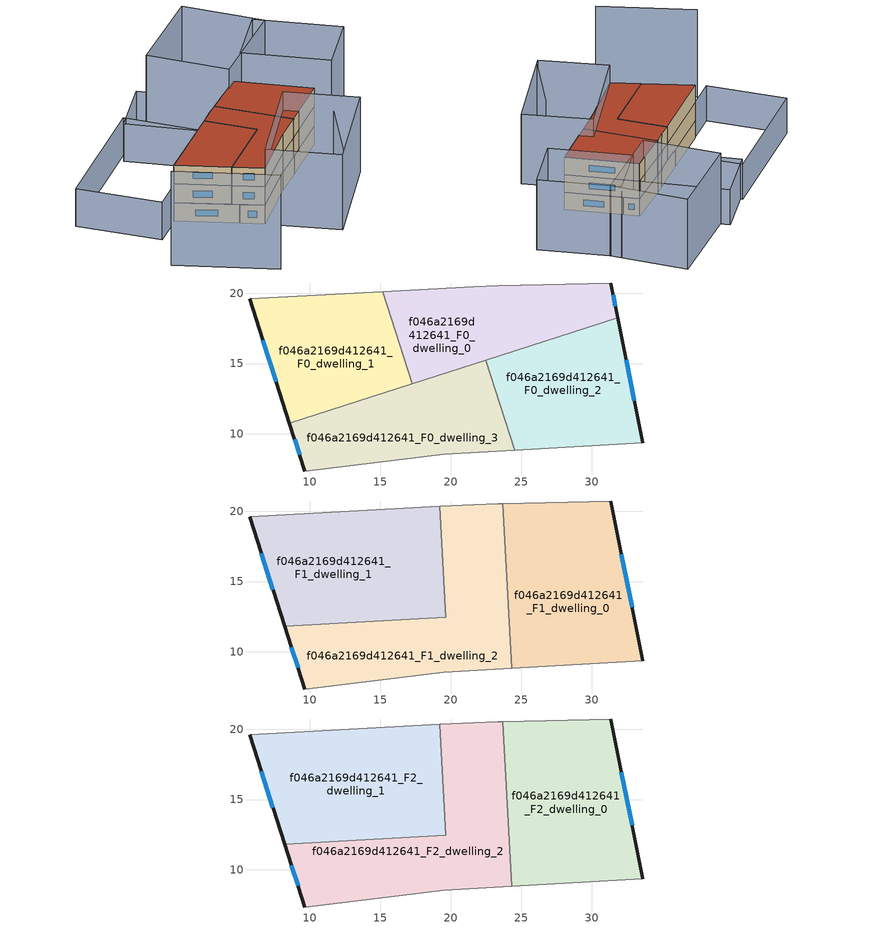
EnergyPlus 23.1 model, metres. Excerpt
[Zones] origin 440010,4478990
f046a2169d412641_F0_dwelling_0
 floor ground (EU_floor_Construction): 31.35,20.72 31.85,18.25 22.9,15.38 22.67,16.31 23.38,20.52 z0; 22.67,16.31 22.9,15.38 22.49,15.25 z0; 23.38,20.52 22.67,16.31 21.63,20.46 z0; 21.63,20.46 22.67,16.31 22.49,15.25 17.25,13.57 15.15,20.11 z0
 wall outside (EU_wall_Construction): 31.85,18.25 31.35,20.72 z0:3
 wall adiabatic (EU_wall_Construction): 31.35,20.72 23.38,20.52 21.63,20.46 15.15,20.11 z0:3
 wall to f046a2169d412641_F0_dwelling_1 (EU_wall_Construction): 15.15,20.11 17.25,13.57 z0:3
 wall to f046a2169d412641_F0_dwelling_2 (EU_wall_Construction): 22.49,15.25 31.85,18.25 z0:3
 wall to f046a2169d412641_F0_dwelling_3 (EU_wall_Construction): 17.25,13.57 22.49,15.25 z0:3
 window (EU_Window_Construction): 31.68,19.07 31.52,19.89 z1:2
f046a2169d412641_F0_dwelling_1
 floor ground (EU_floor_Construction): 15.15,20.11 17.25,13.57 8.54,10.78 5.72,19.59 z0
 wall outside (EU_wall_Construction): 5.72,19.59 8.54,10.78 z0:3
 wall adiabatic (EU_wall_Construction): 15.15,20.11 5.72,19.59 z0:3
 wall to f046a2169d412641_F0_dwelling_3 (EU_wall_Construction): 8.54,10.78 17.25,13.57 z0:3
 window (EU_Window_Construction): 6.66,16.65 7.6,13.72 z1:2
f046a2169d412641_F0_dwelling_2
 floor ground (EU_floor_Construction): 31.85,18.25 33.63,9.38 24.54,8.86 22.49,15.25 z0
 wall outside (EU_wall_Construction): 33.63,9.38 31.85,18.25 z0:3
 wall adiabatic (EU_wall_Construction): 24.54,8.86 33.63,9.38 z0:3
 wall to f046a2169d412641_F0_dwelling_3 (EU_wall_Construction): 22.49,15.25 24.54,8.86 z0:3
 window (EU_Window_Construction): 33.03,12.34 32.44,15.28 z1:2
f046a2169d412641_F0_dwelling_3
 floor ground (EU_floor_Construction): 22.49,15.25 24.54,8.86 19.48,8.57 9.63,7.37 8.54,10.78 z0
 wall outside (EU_wall_Construction): 8.54,10.78 9.63,7.37 z0:3
 wall adiabatic (EU_wall_Construction): 9.63,7.37 19.48,8.57 24.54,8.86 z0:3
 window (EU_Window_Construction): 8.9,9.64 9.26,8.51 z1:2
f046a2169d412641_F1_dwelling_0
 floor to f046a2169d412641_F0_dwelling_0 (EU_floor_Construction): 31.35,20.72 31.85,18.25 23.94,15.71 23.67,20.52 z3
 floor to f046a2169d412641_F0_dwelling_2 (EU_floor_Construction): 31.85,18.25 33.63,9.38 24.54,8.86 24.27,9.7 23.94,15.71 z3
 floor to f046a2169d412641_F0_dwelling_3 (EU_floor_Construction): 24.27,9.7 24.54,8.86 24.32,8.85 z3
 wall outside (EU_wall_Construction): 33.63,9.38 31.35,20.72 z3:6
 wall adiabatic (EU_wall_Construction): 24.32,8.85 33.63,9.38 / 31.35,20.72 23.67,20.52 z3:6
 wall to f046a2169d412641_F1_dwelling_2 (EU_wall_Construction): 23.67,20.52 24.32,8.85 z3:6
 window (EU_Window_Construction): 32.87,13.17 32.11,16.93 z4:5
f046a2169d412641_F1_dwelling_1
 floor to f046a2169d412641_F0_dwelling_0 (EU_floor_Construction): 19.21,20.33 19.54,14.3 17.25,13.57 15.15,20.11 z3
 floor to f046a2169d412641_F0_dwelling_1 (EU_floor_Construction): 15.15,20.11 17.25,13.57 12.62,12.09 8.2,11.84 5.72,19.59 z3
 floor to f046a2169d412641_F0_dwelling_3 (EU_floor_Construction): 19.65,12.47 12.62,12.09 17.25,13.57 z3; 19.54,14.3 19.65,12.47 17.25,13.57 z3
 wall outside (EU_wall_Construction): 5.72,19.59 8.2,11.84 z3:6
 wall adiabatic (EU_wall_Construction): 19.21,20.33 5.72,19.59 z3:6
 wall to f046a2169d412641_F1_dwelling_2 (EU_wall_Construction): 8.2,11.84 19.65,12.47 19.21,20.33 z3:6
 window (EU_Window_Construction): 6.55,17 7.37,14.43 z4:5
f046a2169d412641_F1_dwelling_2
 floor to f046a2169d412641_F0_dwelling_1 (EU_floor_Construction): 12.62,12.09 8.54,10.78 8.2,11.84 z3
 floor to f046a2169d412641_F0_dwelling_0 (EU_floor_Construction): 23.67,20.52 23.94,15.71 22.49,15.25 23.38,20.52 z3; 23.38,20.52 22.49,15.25 21.63,20.46 z3; 21.63,20.46 22.49,15.25 19.54,14.3 19.21,20.33 z3
 floor to f046a2169d412641_F0_dwelling_2 (EU_floor_Construction): 23.94,15.71 24.27,9.7 22.49,15.25 z3
 floor to f046a2169d412641_F0_dwelling_3 (EU_floor_Construction): 22.49,15.25 19.65,12.47 19.54,14.3 z3; 22.49,15.25 24.27,9.7 24.32,8.85 19.48,8.57 9.63,7.37 8.54,10.78 12.62,12.09 19.65,12.47 z3
 wall outside (EU_wall_Construction): 8.2,11.84 9.63,7.37 z3:6
 wall adiabatic (EU_wall_Construction): 23.67,20.52 23.38,20.52 21.63,20.46 19.21,20.33 / 9.63,7.37 19.48,8.57 24.32,8.85 z3:6
 window (EU_Window_Construction): 8.68,10.35 9.15,8.87 z4:5
f046a2169d412641_F2_dwelling_0
 floor to f046a2169d412641_F1_dwelling_0 (EU_floor_Construction): 31.35,20.72 33.63,9.38 24.32,8.85 23.67,20.52 z6
 wall outside (EU_wall_Construction): 33.63,9.38 31.35,20.72 z6:9
 wall adiabatic (EU_wall_Construction): 24.32,8.85 33.63,9.38 / 31.35,20.72 23.67,20.52 z6:9
 wall to f046a2169d412641_F2_dwelling_2 (EU_wall_Construction): 23.67,20.52 24.32,8.85 z6:9
 window (EU_Window_Construction): 32.87,13.17 32.11,16.93 z7:8
 roof outside (EU_roof_Construction): 33.63,9.38 31.35,20.72 23.67,20.52 24.32,8.85 z9
f046a2169d412641_F2_dwelling_1
 floor to f046a2169d412641_F1_dwelling_1 (EU_floor_Construction): 19.21,20.33 19.65,12.47 8.2,11.84 5.72,19.59 z6
 wall outside (EU_wall_Construction): 5.72,19.59 8.2,11.84 z6:9
 wall adiabatic (EU_wall_Construction): 19.21,20.33 5.72,19.59 z6:9
 wall to f046a2169d412641_F2_dwelling_2 (EU_wall_Construction): 8.2,11.84 19.65,12.47 19.21,20.33 z6:9
 window (EU_Window_Construction): 6.55,17 7.37,14.43 z7:8
 roof outside (EU_roof_Construction): 19.65,12.47 19.21,20.33 5.72,19.59 8.2,11.84 z9
f046a2169d412641_F2_dwelling_2
 floor to f046a2169d412641_F1_dwelling_2 (EU_floor_Construction): 23.67,20.52 24.32,8.85 19.48,8.57 9.63,7.37 8.2,11.84 19.65,12.47 19.21,20.33 21.63,20.46 23.38,20.52 z6
 wall outside (EU_wall_Construction): 8.2,11.84 9.63,7.37 z6:9
 wall adiabatic (EU_wall_Construction): 23.67,20.52 23.38,20.52 21.63,20.46 19.21,20.33 / 9.63,7.37 19.48,8.57 24.32,8.85 z6:9
 window (EU_Window_Construction): 8.68,10.35 9.15,8.87 z7:8
 roof outside (EU_roof_Construction): 24.32,8.85 23.67,20.52 23.38,20.52 21.63,20.46 19.21,20.33 19.65,12.47 8.2,11.84 9.63,7.37 19.48,8.57 z9
shading: 13.01,-3.11 23.38,2.41 / 28.54,0.48 12.1,-3.32 / 12.1,-3.32 9.63,7.37 / 9.63,7.37 26.06,11.18 / 26.06,11.18 28.54,0.48 / 36.95,8.04 34.33,20.78 / 34.33,20.78 44.02,22.77 / 44.02,22.77 46.64,10.03 / 46.64,10.03 36.95,8.04 / 28.9,32.82 43.92,33.36 / 43.92,33.36 44.37,21.04 / 44.37,21.04 29.35,20.49 / 29.35,20.49 28.9,32.82 z0:12; -6.14,15.32 -1.63,0.66 z0:15; 21.63,20.46 0.2,19.19 / 0.2,19.19 -0.56,31.9 / -0.56,31.9 20.87,33.18 / 20.87,33.18 21.63,20.46 / 21.92,18.94 19.36,32.48 / 19.36,32.48 28.79,34.26 / 28.79,34.26 31.35,20.72 / 31.35,20.72 21.92,18.94 z0:6
[Building]
EU S2 Campaign: North Axis=0; Terrain=City; Solar Distribution=FullExterior
[Site:Location]
Madrid: Latitude=40.5; Longitude=-3.5; Time Zone=1; Elevation=609
[SizingPeriod:WeatherFileDays]
AnnualSizingPeriod: Begin Month=1; Begin Day of Month=1; End Month=12; End Day of Month=31; Day of Week for Start Day=Monday; Use Weather File Daylight Saving Period=No; Use Weather File Rain and Snow Indicators=No
[MATERIAL]
EU_InternalMass_Material: Roughness=MediumRough; Thickness=0.1; Conductivity=1; Density=1800; Specific Heat=900; Thermal Absorptance=0.9; Solar Absorptance=0.7; Visible Absorptance=0.7
[MATERIAL:NOMASS] Roughness=MediumRough; Thermal Absorptance=0.9; Solar Absorptance=0.7; Visible Absorptance=0.7
Name | Thermal Resistance
EU_wall_NoMass | 0.459673
EU_roof_NoMass | 0.495815
EU_floor_NoMass | 0.788942
[WINDOWMATERIAL:SIMPLEGLAZINGSYSTEM]
EU_Window_SimpleGlazing: UFactor=4.26103; Solar Heat Gain Coefficient=0.85; Visible Transmittance=0.85
[CONSTRUCTION]
EU_wall_Construction: EU_wall_NoMass
EU_roof_Construction: EU_roof_NoMass
EU_floor_Construction: EU_floor_NoMass
EU_Window_Construction: EU_Window_SimpleGlazing
EU_InternalMass_Construction: EU_InternalMass_Material
[ZONE] Type=1; Multiplier=1; Ceiling Height=autocalculate; Floor Area=autocalculate; Part of Total Floor Area=Yes
Name | Volume
f046a2169d412641_F0_dwelling_0 | 221.228
f046a2169d412641_F1_dwelling_0 | 294.958
f046a2169d412641_F2_dwelling_0 | 294.97
f046a2169d412641_F0_dwelling_1 | 221.219
f046a2169d412641_F1_dwelling_1 | 294.961
f046a2169d412641_F2_dwelling_1 | 294.971
f046a2169d412641_F0_dwelling_2 | 221.221
f046a2169d412641_F1_dwelling_2 | 294.959
f046a2169d412641_F2_dwelling_2 | 294.967
f046a2169d412641_F0_dwelling_3 | 221.226
[INTERNALMASS] Construction=EU_InternalMass_Construction
Name | Zone or ZoneList | Surface Area
f046a2169d412641_F0_dwelling_0_EU_InternalMass | f046a2169d412641_F0_dwelling_0 | 73.7434
f046a2169d412641_F0_dwelling_1_EU_InternalMass | f046a2169d412641_F0_dwelling_1 | 73.7404
f046a2169d412641_F0_dwelling_2_EU_InternalMass | f046a2169d412641_F0_dwelling_2 | 73.7406
f046a2169d412641_F0_dwelling_3_EU_InternalMass | f046a2169d412641_F0_dwelling_3 | 73.7421
f046a2169d412641_F1_dwelling_0_EU_InternalMass | f046a2169d412641_F1_dwelling_0 | 98.325
f046a2169d412641_F1_dwelling_1_EU_InternalMass | f046a2169d412641_F1_dwelling_1 | 98.3246
f046a2169d412641_F1_dwelling_2_EU_InternalMass | f046a2169d412641_F1_dwelling_2 | 98.3225
f046a2169d412641_F2_dwelling_0_EU_InternalMass | f046a2169d412641_F2_dwelling_0 | 98.325
f046a2169d412641_F2_dwelling_1_EU_InternalMass | f046a2169d412641_F2_dwelling_1 | 98.3246
f046a2169d412641_F2_dwelling_2_EU_InternalMass | f046a2169d412641_F2_dwelling_2 | 98.3225
[OTHEREQUIPMENT] Fuel Type=Electricity; Design Level Calculation Method=Watts/Area; Power per Zone Floor Area=1; Fraction Latent=0; Fraction Radiant=0; Fraction Lost=0; Carbon Dioxide Generation Rate=0; EndUse Subcategory=EU_Step8_InternalGains
Name | Zone or ZoneList or Space or SpaceList | Schedule
EU_Step8_InternalGain_f046a2169d412641_F0_dwelling_0_f000 | f046a2169d412641_F0_dwelling_0 | EU_Step8_GainSchedule_f046a2169d412641_F0_dwelling_0_f000
EU_Step8_InternalGain_f046a2169d412641_F0_dwelling_1_f000 | f046a2169d412641_F0_dwelling_1 | EU_Step8_GainSchedule_f046a2169d412641_F0_dwelling_1_f000
EU_Step8_InternalGain_f046a2169d412641_F0_dwelling_2_f000 | f046a2169d412641_F0_dwelling_2 | EU_Step8_GainSchedule_f046a2169d412641_F0_dwelling_2_f000
EU_Step8_InternalGain_f046a2169d412641_F0_dwelling_3_f000 | f046a2169d412641_F0_dwelling_3 | EU_Step8_GainSchedule_f046a2169d412641_F0_dwelling_3_f000
EU_Step8_InternalGain_f046a2169d412641_F1_dwelling_0_f000 | f046a2169d412641_F1_dwelling_0 | EU_Step8_GainSchedule_f046a2169d412641_F1_dwelling_0_f000
EU_Step8_InternalGain_f046a2169d412641_F1_dwelling_1_f000 | f046a2169d412641_F1_dwelling_1 | EU_Step8_GainSchedule_f046a2169d412641_F1_dwelling_1_f000
EU_Step8_InternalGain_f046a2169d412641_F1_dwelling_2_f000 | f046a2169d412641_F1_dwelling_2 | EU_Step8_GainSchedule_f046a2169d412641_F1_dwelling_2_f000
EU_Step8_InternalGain_f046a2169d412641_F2_dwelling_0_f000 | f046a2169d412641_F2_dwelling_0 | EU_Step8_GainSchedule_f046a2169d412641_F2_dwelling_0_f000
EU_Step8_InternalGain_f046a2169d412641_F2_dwelling_1_f000 | f046a2169d412641_F2_dwelling_1 | EU_Step8_GainSchedule_f046a2169d412641_F2_dwelling_1_f000
EU_Step8_InternalGain_f046a2169d412641_F2_dwelling_2_f000 | f046a2169d412641_F2_dwelling_2 | EU_Step8_GainSchedule_f046a2169d412641_F2_dwelling_2_f000
[ZONEVENTILATION:DESIGNFLOWRATE] Schedule=EU_AlwaysOn; Design Flow Rate Calculation Method=AirChanges/Hour; Air Changes per Hour=0.719161; Ventilation Type=Natural; Fan Pressure Rise=0; Fan Total Efficiency=1; Constant Term Coefficient=1; Temperature Term Coefficient=0; Velocity Term Coefficient=0; Velocity Squared Term Coefficient=0; Minimum Indoor Temperature=-100; Maximum Indoor Temperature=100; Delta Temperature=-100; Minimum Outdoor Temperature=-100; Maximum Outdoor Temperature=100; Maximum Wind Speed=40
Name | Zone or ZoneList or Space or SpaceList
EU_ConstantAir_f046a2169d412641_F0_dwelling_0 | f046a2169d412641_F0_dwelling_0
EU_ConstantAir_f046a2169d412641_F0_dwelling_1 | f046a2169d412641_F0_dwelling_1
EU_ConstantAir_f046a2169d412641_F0_dwelling_2 | f046a2169d412641_F0_dwelling_2
EU_ConstantAir_f046a2169d412641_F0_dwelling_3 | f046a2169d412641_F0_dwelling_3
EU_ConstantAir_f046a2169d412641_F1_dwelling_0 | f046a2169d412641_F1_dwelling_0
EU_ConstantAir_f046a2169d412641_F1_dwelling_1 | f046a2169d412641_F1_dwelling_1
EU_ConstantAir_f046a2169d412641_F1_dwelling_2 | f046a2169d412641_F1_dwelling_2
EU_ConstantAir_f046a2169d412641_F2_dwelling_0 | f046a2169d412641_F2_dwelling_0
EU_ConstantAir_f046a2169d412641_F2_dwelling_1 | f046a2169d412641_F2_dwelling_1
EU_ConstantAir_f046a2169d412641_F2_dwelling_2 | f046a2169d412641_F2_dwelling_2
[HVACTEMPLATE:THERMOSTAT] Constant Heating Setpoint=20; Constant Cooling Setpoint=50
EU_HeatOnly_f046a2169d412641_F0_dwelling_0; EU_HeatOnly_f046a2169d412641_F0_dwelling_1; EU_HeatOnly_f046a2169d412641_F0_dwelling_2; EU_HeatOnly_f046a2169d412641_F0_dwelling_3; EU_HeatOnly_f046a2169d412641_F1_dwelling_0; EU_HeatOnly_f046a2169d412641_F1_dwelling_1; EU_HeatOnly_f046a2169d412641_F1_dwelling_2; EU_HeatOnly_f046a2169d412641_F2_dwelling_0; EU_HeatOnly_f046a2169d412641_F2_dwelling_1; EU_HeatOnly_f046a2169d412641_F2_dwelling_2
[HVACTEMPLATE:ZONE:IDEALLOADSAIRSYSTEM] System Availability Schedule=EU_AlwaysOn; Maximum Heating Supply Air Temperature=50; Minimum Cooling Supply Air Temperature=13; Maximum Heating Supply Air Humidity Ratio=0.0156; Minimum Cooling Supply Air Humidity Ratio=0.0077; Heating Limit=NoLimit; Cooling Limit=NoLimit; Heating Availability Schedule=EU_AlwaysOn; Cooling Availability Schedule=EU_CoolingOff; Dehumidification Control Type=ConstantSensibleHeatRatio; Cooling Sensible Heat Ratio=0.7; Dehumidification Setpoint=60; Humidification Control Type=None; Humidification Setpoint=30; Outdoor Air Method=None; Outdoor Air Flow Rate per Person=0.00944; Outdoor Air Flow Rate per Zone Floor Area=0; Outdoor Air Flow Rate per Zone=0; Demand Controlled Ventilation Type=None; Outdoor Air Economizer Type=NoEconomizer; Heat Recovery Type=None; Sensible Heat Recovery Effectiveness=0.7; Latent Heat Recovery Effectiveness=0.65
Name | Template Thermostat
f046a2169d412641_F0_dwelling_0 | EU_HeatOnly_f046a2169d412641_F0_dwelling_0
f046a2169d412641_F0_dwelling_1 | EU_HeatOnly_f046a2169d412641_F0_dwelling_1
f046a2169d412641_F0_dwelling_2 | EU_HeatOnly_f046a2169d412641_F0_dwelling_2
f046a2169d412641_F0_dwelling_3 | EU_HeatOnly_f046a2169d412641_F0_dwelling_3
f046a2169d412641_F1_dwelling_0 | EU_HeatOnly_f046a2169d412641_F1_dwelling_0
f046a2169d412641_F1_dwelling_1 | EU_HeatOnly_f046a2169d412641_F1_dwelling_1
f046a2169d412641_F1_dwelling_2 | EU_HeatOnly_f046a2169d412641_F1_dwelling_2
f046a2169d412641_F2_dwelling_0 | EU_HeatOnly_f046a2169d412641_F2_dwelling_0
f046a2169d412641_F2_dwelling_1 | EU_HeatOnly_f046a2169d412641_F2_dwelling_1
f046a2169d412641_F2_dwelling_2 | EU_HeatOnly_f046a2169d412641_F2_dwelling_2
[SIZING:ZONE] Zone Cooling Design Supply Air Temperature Input Method=SupplyAirTemperature; Zone Cooling Design Supply Air Temperature=13; Zone Heating Design Supply Air Temperature Input Method=SupplyAirTemperature; Zone Heating Design Supply Air Temperature=50; Zone Cooling Design Supply Air Humidity Ratio=0.008; Zone Heating Design Supply Air Humidity Ratio=0.008; Cooling Design Air Flow Method=DesignDay; Cooling Design Air Flow Rate=0; Cooling Minimum Air Flow per Zone Floor Area=0.000762; Cooling Minimum Air Flow=0; Cooling Minimum Air Flow Fraction=0.2; Heating Design Air Flow Method=DesignDay; Heating Design Air Flow Rate=0; Heating Maximum Air Flow per Zone Floor Area=0.002032; Heating Maximum Air Flow=0.141576; Heating Maximum Air Flow Fraction=0.3; Account for Dedicated Outdoor Air System=No; Dedicated Outdoor Air System Control Strategy=NeutralSupplyAir; Dedicated Outdoor Air Low Setpoint Temperature for Design=autosize; Dedicated Outdoor Air High Setpoint Temperature for Design=autosize; Zone Load Sizing Method=Sensible Load Only No Latent Load; Zone Latent Cooling Design Supply Air Humidity Ratio Input Method=HumidityRatioDifference; Zone Cooling Design Supply Air Humidity Ratio Difference=0.005; Zone Latent Heating Design Supply Air Humidity Ratio Input Method=HumidityRatioDifference; Zone Humidification Design Supply Air Humidity Ratio Difference=0.005
f046a2169d412641_F0_dwelling_0; f046a2169d412641_F0_dwelling_1; f046a2169d412641_F0_dwelling_2; f046a2169d412641_F0_dwelling_3; f046a2169d412641_F1_dwelling_0; f046a2169d412641_F1_dwelling_1; f046a2169d412641_F1_dwelling_2; f046a2169d412641_F2_dwelling_0; f046a2169d412641_F2_dwelling_1; f046a2169d412641_F2_dwelling_2
[SCHEDULE:CONSTANT]
Name | Hourly Value
EU_AlwaysOn | 1
EU_CoolingOff | 0
[SCHEDULE:FILE] Column Number=1; Rows to Skip at Top=0; Number of Hours of Data=8760; Column Separator=Comma; Interpolate to Timestep=No; Minutes per Item=60; Adjust Schedule for Daylight Savings=Yes
Name | File
EU_Step8_GainSchedule_f046a2169d412641_F0_dwelling_0_f000 | ../../schedules/f046a2169d412641/f046a2169d412641_F0_dwelling_0_f000_gain.csv
EU_Step8_GainSchedule_f046a2169d412641_F0_dwelling_1_f000 | ../../schedules/f046a2169d412641/f046a2169d412641_F0_dwelling_1_f000_gain.csv
EU_Step8_GainSchedule_f046a2169d412641_F0_dwelling_2_f000 | ../../schedules/f046a2169d412641/f046a2169d412641_F0_dwelling_2_f000_gain.csv
EU_Step8_GainSchedule_f046a2169d412641_F0_dwelling_3_f000 | ../../schedules/f046a2169d412641/f046a2169d412641_F0_dwelling_3_f000_gain.csv
EU_Step8_GainSchedule_f046a2169d412641_F1_dwelling_0_f000 | ../../schedules/f046a2169d412641/f046a2169d412641_F1_dwelling_0_f000_gain.csv
EU_Step8_GainSchedule_f046a2169d412641_F1_dwelling_1_f000 | ../../schedules/f046a2169d412641/f046a2169d412641_F1_dwelling_1_f000_gain.csv
EU_Step8_GainSchedule_f046a2169d412641_F1_dwelling_2_f000 | ../../schedules/f046a2169d412641/f046a2169d412641_F1_dwelling_2_f000_gain.csv
EU_Step8_GainSchedule_f046a2169d412641_F2_dwelling_0_f000 | ../../schedules/f046a2169d412641/f046a2169d412641_F2_dwelling_0_f000_gain.csv
EU_Step8_GainSchedule_f046a2169d412641_F2_dwelling_1_f000 | ../../schedules/f046a2169d412641/f046a2169d412641_F2_dwelling_1_f000_gain.csv
EU_Step8_GainSchedule_f046a2169d412641_F2_dwelling_2_f000 | ../../schedules/f046a2169d412641/f046a2169d412641_F2_dwelling_2_f000_gain.csv
